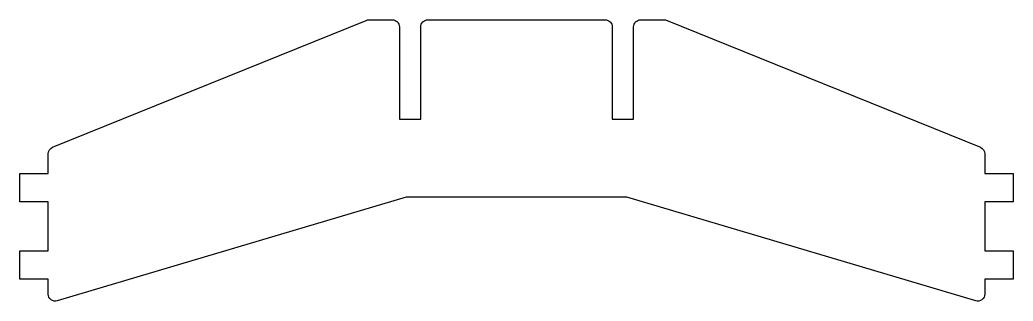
# Model space of a CAD drawing. Header units: millimetres. Extents: x -10 to 130, y -20 to 20.
import ezdxf

# ---------------------------------------------------------------- set-up
doc = ezdxf.new("R2010")
doc.units = ezdxf.units.MM

msp = doc.modelspace()

# ---------------------------------------------------------------- linework, layer by layer
msp.add_lwpolyline([(47.5, 20), (72.5, 20, -0.414214), (73.5, 19), (73.5, 6), (76.5, 6), (76.5, 19, -0.414214), (77.5, 20), (81, 20), (125.38, 2.03, -0.30553), (126, 1.11), (126, -1.66), (130, -1.66), (130, -5.66), (126, -5.66), (126, -12.55), (130, -12.55), (130, -16.55), (126, -16.55), (126, -18.66, -0.501626), (124.72, -19.62), (75.55, -5), (44.45, -5), (-4.72, -19.62, -0.501626), (-6, -18.66), (-6, -16.55), (-10, -16.55), (-10, -12.55), (-6, -12.55), (-6, -5.66), (-10, -5.66), (-10, -1.66), (-6, -1.66), (-6, 1.11, -0.30553), (-5.38, 2.03), (38.82, 19.93, -0.096474), (39.19, 20), (42.5, 20, -0.414214), (43.5, 19), (43.5, 6), (46.5, 6), (46.5, 19, -0.414214), (47.5, 20)], format="xyb")

doc.saveas('drawing.dxf')
